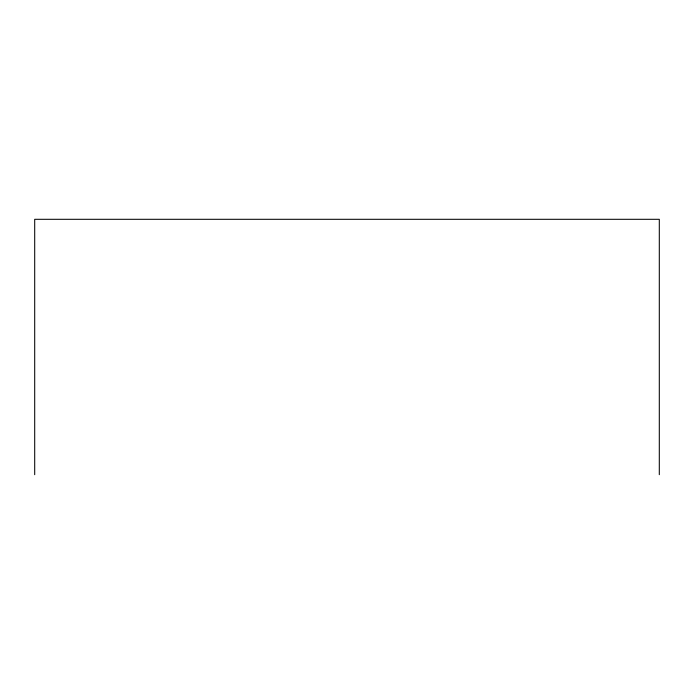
<?xml version="1.0" encoding="UTF-8"?>
<svg xmlns="http://www.w3.org/2000/svg" width="694" height="694" viewBox="0 0 694 694"><rect width="100%" height="100%" fill="white"/><g stroke="black" fill="none" stroke-linecap="round" stroke-linejoin="round"><path stroke-width="1.04" d="M659.3 474.696L659.3 219.304L34.7 219.304L34.7 474.696"/></g></svg>
